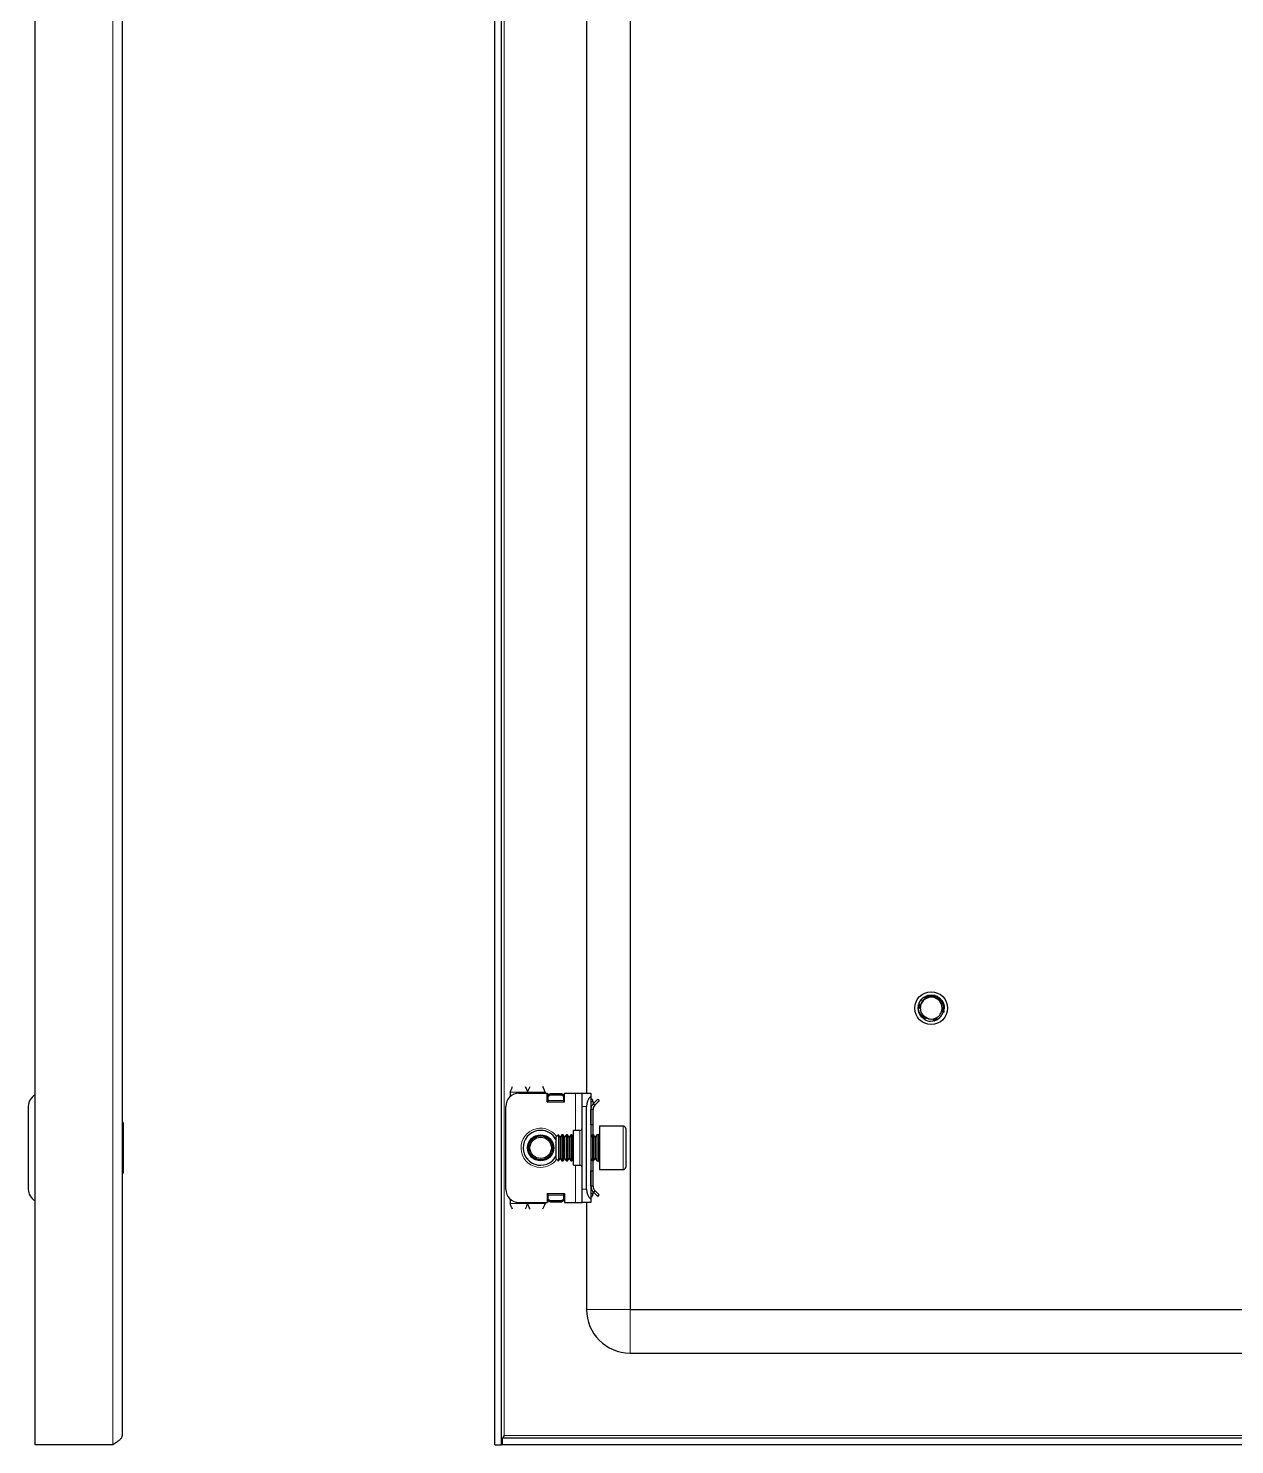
# Model space of a CAD drawing. Header units: millimetres. Extents: x 52 to 1257, y -492 to 1061.
# Drawn here: x 704 to 980.5, y -390.4 to -65.9 of the extents above; entities that cross this region are included whole.
import ezdxf

# ---------------------------------------------------------------- set-up
doc = ezdxf.new("R2010")
doc.units = ezdxf.units.MM

msp = doc.modelspace()

# ---------------------------------------------------------------- linework, layer by layer
at = {"color": 7, "linetype": 'Continuous', "lineweight": 25}
for p, q in [((705.53, 970.6), (705.53, -390.4)), ((810.94, -390.4), (810.94, 970.6)), ((812.44, -390.4), (812.44, 970.6)), ((725.53, 968.5), (725.53, -388.3)), ((841.94, 939.6), (841.94, -359.4)), ((831.94, 277.6), (831.94, -309.9)), ((908.71, -288.47), (908.82, -288.28)), ((909.41, -287.82), (909.68, -287.7)), ((909.97, -287.56), (910.25, -287.5)), ((910.35, -287.46), (910.3, -287.47)), ((911.48, -287.45), (911.44, -287.44)), ((911.66, -287.49), (911.62, -287.48)), ((911.84, -287.54), (911.8, -287.52)), ((912.02, -287.6), (911.98, -287.58)), ((912.38, -287.76), (912.33, -287.74)), ((912.38, -287.76), (912.37, -287.87)), ((912.38, -287.76), (912.52, -287.88)), ((912.55, -287.87), (912.51, -287.84)), ((912.72, -287.98), (912.68, -287.96)), ((912.72, -287.98), (912.93, -288.17)), ((912.89, -288.11), (912.85, -288.08)), ((913.04, -288.25), (913, -288.22)), ((913.17, -288.39), (913.14, -288.35)), ((907.94, -290.4), (907.94, -290.4)), ((907.95, -290.2), (908.01, -289.89)), ((907.95, -290.2), (907.95, -290.25)), ((907.97, -290), (907.97, -290.05)), ((908.01, -289.79), (908, -289.84)), ((908.05, -289.6), (908.04, -289.65)), ((908.11, -289.42), (908.09, -289.46)), ((908.16, -289.28), (908.26, -289.1)), ((908.17, -289.28), (908.28, -289.09)), ((908.65, -291.27), (908.49, -290.86)), ((913.76, -289.36), (913.76, -289.35)), ((913.86, -291.1), (913.78, -291.34)), ((913.82, -289.54), (913.8, -289.49)), ((913.81, -291.29), (913.82, -291.25)), ((913.87, -289.71), (913.85, -289.67)), ((913.86, -291.1), (913.87, -291.06)), ((913.9, -289.9), (913.89, -289.85)), ((913.9, -290.9), (913.91, -290.86)), ((913.93, -290.09), (913.92, -290.04)), ((913.94, -290.29), (913.92, -290.53)), ((913.93, -290.7), (913.93, -290.65)), ((913.94, -290.29), (913.94, -290.24)), ((913.94, -290.49), (913.94, -290.44)), ((908.78, -292.48), (908.66, -292.35)), ((908.67, -292.36), (908.69, -292.38)), ((908.78, -292.48), (908.82, -292.51)), ((908.93, -292.62), (908.96, -292.65)), ((909.08, -292.75), (909.12, -292.78)), ((909.25, -292.87), (909.29, -292.9)), ((910.75, -293.39), (911.49, -293.32)), ((911.64, -293.32), (911.68, -293.31)), ((911.82, -293.27), (911.87, -293.25)), ((912.02, -293.2), (912.06, -293.18)), ((912.39, -293.03), (912.17, -293.11)), ((912.21, -293.12), (912.25, -293.1)), ((912.57, -292.92), (912.37, -293.04)), ((912.39, -292.96), (912.44, -293)), ((912.39, -293.03), (912.44, -293)), ((814.44, -309.65), (814.44, -310.66)), ((816.44, -309.9), (822.94, -309.9)), ((822.44, -309.65), (822.44, -309.9)), ((822.94, -311.9), (822.94, -309.9)), ((823.14, -310.02), (822.94, -310.02)), ((823.14, -311.9), (823.14, -310.02)), ((823.19, -310.28), (823.69, -309.92)), ((823.69, -310.28), (823.19, -310.63)), ((823.19, -310.63), (823.19, -310.28)), ((823.19, -311.55), (823.19, -310.63)), ((823.69, -309.92), (823.69, -310.28)), ((823.69, -309.92), (826.19, -309.92)), ((823.69, -310.28), (826.19, -310.28)), ((826.19, -310.28), (826.19, -309.92)), ((826.19, -309.92), (826.69, -310.28)), ((826.69, -310.63), (826.19, -310.28)), ((826.69, -310.28), (826.69, -310.63)), ((826.69, -310.63), (826.69, -311.55)), ((826.94, -311.9), (826.94, -309.9)), ((826.94, -309.9), (829.44, -309.9)), ((829.44, -309.9), (830.94, -309.9)), ((830.94, -309.9), (832.94, -309.9)), ((830.94, -312.9), (830.94, -309.9)), ((832.94, -309.9), (832.94, -310.66)), ((832.94, -310.66), (832.94, -334.14)), ((832.94, -310.99), (833.15, -311.19)), ((833.53, -312.24), (834.51, -311.26)), ((834.51, -311.26), (834.86, -311.61)), ((704.03, -312.9), (704.03, -331.9)), ((813.44, -331.9), (813.44, -312.9)), ((822.94, -311.9), (826.94, -311.9)), ((823.19, -311.9), (823.19, -311.55)), ((826.69, -311.55), (826.69, -311.9)), ((830.94, -331.9), (830.94, -312.9)), ((831.94, -331.9), (831.94, -312.9)), ((833.44, -313.65), (832.94, -313.65)), ((832.94, -317.15), (832.94, -313.65)), ((833.44, -311.9), (833.44, -312.36)), ((833.44, -317.15), (833.44, -313.65)), ((833.88, -312.59), (833.53, -312.24)), ((833.88, -312.59), (834.86, -311.61)), ((725.78, -316.61), (725.53, -316.61)), ((725.78, -316.61), (725.78, -328.18)), ((833.44, -317.15), (832.94, -317.15)), ((833.44, -319.4), (833.44, -317.15)), ((840.34, -317.4), (834.94, -317.4)), ((834.94, -317.4), (834.94, -327.4)), ((825.5, -319.4), (824.94, -319.95)), ((824.94, -319.95), (824.94, -324.85)), ((825.56, -319.4), (825.5, -319.4)), ((825.5, -319.4), (825.5, -325.4)), ((825.94, -319.95), (825.56, -319.4)), ((825.56, -319.4), (825.56, -324.93)), ((826.33, -319.4), (825.94, -319.95)), ((825.94, -319.95), (825.94, -324.46)), ((826.56, -319.4), (826.33, -319.4)), ((826.33, -319.4), (826.33, -324.93)), ((826.94, -319.95), (826.56, -319.4)), ((826.56, -319.4), (826.56, -324.93)), ((827.33, -319.4), (826.94, -319.95)), ((826.94, -319.95), (826.94, -324.46)), ((827.56, -319.4), (827.33, -319.4)), ((827.33, -319.4), (827.33, -324.93)), ((827.94, -319.95), (827.56, -319.4)), ((827.56, -319.4), (827.56, -324.93)), ((828.33, -319.4), (827.94, -319.95)), ((827.94, -319.95), (827.94, -324.46)), ((828.56, -319.4), (828.33, -319.4)), ((828.33, -319.4), (828.33, -324.93)), ((828.94, -319.95), (828.56, -319.4)), ((828.56, -319.4), (828.56, -324.93)), ((830.44, -318.4), (828.94, -318.4)), ((828.94, -326.4), (828.94, -318.4)), ((833.33, -319.4), (832.94, -319.95)), ((833.56, -319.4), (833.33, -319.4)), ((833.33, -319.4), (833.33, -324.93)), ((833.94, -319.95), (833.56, -319.4)), ((833.56, -319.4), (833.56, -324.93)), ((834.33, -319.4), (833.94, -319.95)), ((833.94, -319.95), (833.94, -324.46)), ((834.69, -319.4), (834.33, -319.4)), ((834.33, -319.4), (834.33, -324.93)), ((840.94, -318), (840.94, -326.8)), ((824.94, -324.85), (825.5, -325.4)), ((825.5, -325.4), (825.56, -325.4)), ((825.56, -325.4), (825.94, -324.85)), ((825.56, -324.93), (825.56, -325.4)), ((825.94, -324.46), (825.94, -324.85)), ((825.94, -324.85), (826.33, -325.4)), ((826.33, -324.93), (826.33, -325.4)), ((826.33, -325.4), (826.56, -325.4)), ((826.56, -325.4), (826.94, -324.85)), ((826.56, -324.93), (826.56, -325.4)), ((826.94, -324.46), (826.94, -324.85)), ((826.94, -324.85), (827.33, -325.4)), ((827.33, -324.93), (827.33, -325.4)), ((827.33, -325.4), (827.56, -325.4)), ((827.56, -325.4), (827.94, -324.85)), ((827.56, -324.93), (827.56, -325.4)), ((827.94, -324.46), (827.94, -324.85)), ((827.94, -324.85), (828.33, -325.4)), ((828.33, -324.93), (828.33, -325.4)), ((828.33, -325.4), (828.56, -325.4)), ((828.56, -325.4), (828.94, -324.85)), ((828.56, -324.93), (828.56, -325.4)), ((828.94, -326.4), (830.44, -326.4)), ((832.94, -324.85), (833.33, -325.4)), ((832.94, -327.65), (833.44, -327.65)), ((832.94, -331.15), (832.94, -327.65)), ((833.33, -324.93), (833.33, -325.4)), ((833.33, -325.4), (833.56, -325.4)), ((833.44, -327.65), (833.44, -325.4)), ((833.44, -331.15), (833.44, -327.65)), ((833.56, -325.4), (833.94, -324.85)), ((833.56, -324.93), (833.56, -325.4)), ((833.94, -324.46), (833.94, -324.85)), ((833.94, -324.85), (834.33, -325.4)), ((834.33, -324.93), (834.33, -325.4)), ((834.33, -325.4), (834.69, -325.4)), ((834.94, -327.4), (840.34, -327.4)), ((725.53, -328.18), (725.78, -328.18)), ((814.44, -334.14), (814.44, -335.15)), ((822.94, -332.9), (822.94, -334.9)), ((822.94, -332.9), (826.94, -332.9)), ((823.14, -334.78), (823.14, -332.9)), ((823.19, -333.25), (823.19, -332.9)), ((823.19, -334.17), (823.19, -333.25)), ((823.19, -334.17), (823.69, -334.52)), ((823.19, -334.52), (823.19, -334.17)), ((826.19, -334.52), (826.69, -334.17)), ((826.69, -332.9), (826.69, -333.25)), ((826.69, -333.25), (826.69, -334.17)), ((826.69, -334.17), (826.69, -334.52)), ((826.94, -332.9), (826.94, -334.9)), ((830.94, -334.9), (830.94, -331.9)), ((833.44, -331.15), (832.94, -331.15)), ((833.15, -333.61), (832.94, -333.81)), ((832.94, -334.14), (832.94, -334.9)), ((833.44, -332.9), (833.44, -332.51)), ((833.88, -332.21), (833.53, -332.56)), ((833.53, -332.56), (834.51, -333.54)), ((833.88, -332.21), (834.86, -333.19)), ((834.51, -333.54), (834.86, -333.19)), ((816.44, -334.9), (822.94, -334.9)), ((822.44, -334.9), (822.44, -335.15)), ((822.94, -334.78), (823.14, -334.78)), ((823.69, -334.87), (823.19, -334.52)), ((826.19, -334.52), (823.69, -334.52)), ((823.69, -334.52), (823.69, -334.87)), ((826.19, -334.87), (823.69, -334.87)), ((826.19, -334.87), (826.19, -334.52)), ((826.69, -334.52), (826.19, -334.87)), ((826.94, -334.9), (829.44, -334.9)), ((829.44, -334.9), (830.94, -334.9)), ((832.94, -334.9), (830.94, -334.9)), ((831.94, -334.9), (831.94, -359.4)), ((841.94, -359.4), (1225.94, -359.4)), ((841.94, -369.4), (1225.94, -369.4)), ((812.64, -388.9), (812.64, -390.4)), ((1255.24, -388.9), (812.64, -388.9)), ((812.8, -388.9), (813.04, -388.3)), ((723.43, -390.4), (705.53, -390.4)), ((810.94, -390.4), (812.44, -390.4)), ((1255.24, -390.4), (812.64, -390.4))]:
    msp.add_line(p, q, dxfattribs=at)
at = {"color": 8, "linetype": 'Continuous', "lineweight": 18}
for p, q in [((723.43, 970.6), (723.43, -390.4)), ((813.04, -388.3), (813.04, 968.5)), ((814.44, -309.65), (818.44, -309.65)), ((818.44, -309.65), (822.44, -309.65)), ((829.44, -318.4), (829.44, -309.9)), ((832.94, -311.4), (833.15, -311.19)), ((826.69, -311.55), (823.19, -311.55)), ((831.94, -312.9), (830.94, -312.9)), ((832.94, -311.9), (833.44, -311.9)), ((840.34, -327.4), (840.34, -317.4)), ((830.44, -326.4), (830.44, -318.4)), ((834.69, -320.78), (834.69, -319.4)), ((834.69, -325.4), (834.69, -320.78)), ((829.44, -334.9), (829.44, -326.4)), ((823.19, -333.25), (826.69, -333.25)), ((830.94, -331.9), (831.94, -331.9)), ((832.94, -332.9), (833.44, -332.9)), ((832.94, -333.4), (833.15, -333.61)), ((814.44, -335.15), (818.44, -335.15)), ((822.44, -335.15), (818.44, -335.15)), ((841.94, -359.4), (831.94, -359.4)), ((841.94, -359.4), (841.94, -369.4)), ((1254.84, -388.3), (813.04, -388.3))]:
    msp.add_line(p, q, dxfattribs=at)
at = {"color": 7, "linetype": 'Continuous', "lineweight": 25}
for centre, radius in [((910.94, -290.4), 3.75), ((821.44, -322.4), 3), ((821.44, -322.4), 2.76), ((821.44, -322.4), 2.45)]:
    msp.add_circle(centre, radius, dxfattribs=at)
for centre, radius, start, end in [((910.94, -290.4), 2.5, 108.5944, 168.5944), ((910.94, -290.4), 2.5, 48.5944, 108.5944), ((910.94, -290.4), 2.5, 348.5944, 48.5944), ((910.94, -290.4), 3, 180, 220.7437), ((910.94, -290.4), 2.5, 168.5944, 190.5165), ((910.94, -290.4), 2.5, 288.5944, 348.5944), ((910.94, -290.4), 3, 239.9286, 266.2193), ((910.94, -290.4), 2.5, 255.8881, 288.5944), ((707.03, -312.9), 3, 120, 180), ((816.44, -312.9), 3, 90, 180), ((834.94, -312.9), 3, 131.8103, 180), ((832.44, -311.9), 1, 360, 45), ((830.44, -317.9), 0.5, 270, 360), ((840.34, -318), 0.6, 0, 90), ((821.44, -322.4), 4, 90, 331.045), ((821.44, -322.4), 4, 28.955, 90), ((834.69, -319.15), 0.25, 270, 0), ((830.44, -326.9), 0.5, 0, 90), ((834.69, -325.65), 0.25, 360, 90), ((840.34, -326.8), 0.6, 270, 360), ((707.03, -331.9), 3, 180, 240), ((816.44, -331.9), 3, 180, 270), ((834.94, -331.9), 3, 180, 228.1897), ((832.44, -332.9), 1, 315, 360), ((841.94, -359.4), 10, 180, 270)]:
    msp.add_arc(centre, radius, start, end, dxfattribs=at)
at = {"color": 8, "linetype": 'Continuous', "lineweight": 18}
for start, end in [(35.4622, 270), (270, 324.5378)]:
    msp.add_arc((821.44, -322.4), 4.5, start, end, dxfattribs=at)
at = {"color": 7, "linetype": 'Continuous', "lineweight": 25}
for points, knots in [([(908.11, -289.42), (908.32, -288.99), (908.63, -288.35), (909.22, -287.95), (909.42, -287.82)], [0, 0, 0, 0, 0.657042, 1, 1, 1, 1]), ([(908.31, -289.01), (908.34, -288.94), (908.42, -288.73), (908.59, -288.57), (908.7, -288.46)], [0, 0, 0, 0, 0.333789, 1, 1, 1, 1]), ([(908.4, -288.88), (908.41, -288.83), (908.52, -288.53), (908.76, -288.32), (908.97, -288.14)], [0, 0, 0, 0, 0.1718651, 1, 1, 1, 1]), ([(909.79, -288.04), (909.72, -288.08), (909.4, -288.26), (908.91, -288.73), (908.6, -289.31), (908.51, -289.65), (908.49, -289.71)], [0, 0, 0, 0, 0.104785, 0.513079, 0.918136, 1, 1, 1, 1]), ([(908.68, -288.43), (908.67, -288.44), (908.66, -288.46), (908.64, -288.48), (908.63, -288.49)], [0, 0, 0, 0, 0.296796, 1, 1, 1, 1]), ([(908.8, -288.3), (908.8, -288.3), (908.79, -288.31), (908.78, -288.33), (908.77, -288.33)], [0, 0, 0, 0, 0.4842322, 1, 1, 1, 1]), ([(908.94, -288.17), (908.93, -288.18), (908.92, -288.19), (908.91, -288.2), (908.9, -288.2)], [0, 0, 0, 0, 0.485158, 1, 1, 1, 1]), ([(909.08, -288.05), (909.08, -288.05), (909.06, -288.06), (909.05, -288.07), (909.05, -288.08)], [0, 0, 0, 0, 0.484546, 1, 1, 1, 1]), ([(909.24, -287.93), (909.23, -287.94), (909.22, -287.95), (909.21, -287.95), (909.2, -287.96)], [0, 0, 0, 0, 0.482687, 1, 1, 1, 1]), ([(909.24, -287.93), (909.25, -287.92), (909.3, -287.89), (909.36, -287.87), (909.4, -287.85)], [0, 0, 0, 0, 0.230751, 1, 1, 1, 1]), ([(909.41, -287.82), (909.4, -287.83), (909.39, -287.84), (909.37, -287.84), (909.37, -287.85)], [0, 0, 0, 0, 0.480194, 1, 1, 1, 1]), ([(909.41, -287.82), (909.44, -287.84), (909.5, -287.88), (909.57, -287.95), (909.6, -288), (909.62, -288.02)], [0, 0, 0, 0, 0.362858, 0.693435, 1, 1, 1, 1]), ([(909.77, -288.08), (909.75, -288.08), (909.71, -288.07), (909.65, -288.04), (909.57, -287.99), (909.49, -287.92), (909.45, -287.85), (909.42, -287.82)], [0, 0, 0, 0, 0.084477, 0.253367, 0.470159, 0.686909, 1, 1, 1, 1]), ([(909.59, -287.72), (909.58, -287.73), (909.56, -287.74), (909.55, -287.74), (909.54, -287.75)], [0, 0, 0, 0, 0.477867, 1, 1, 1, 1]), ([(909.7, -288.03), (909.7, -288.01), (909.69, -287.96), (909.65, -287.89), (909.61, -287.81), (909.56, -287.77), (909.54, -287.75)], [0, 0, 0, 0, 0.154183, 0.462567, 0.728091, 1, 1, 1, 1]), ([(909.59, -287.72), (909.62, -287.75), (909.67, -287.78), (909.74, -287.86), (909.79, -287.94), (909.81, -288), (909.82, -288.04), (909.82, -288.05)], [0, 0, 0, 0, 0.260762, 0.494805, 0.723794, 0.94279, 1, 1, 1, 1]), ([(909.77, -287.64), (909.77, -287.64), (909.75, -287.65), (909.74, -287.65), (909.73, -287.66)], [0, 0, 0, 0, 0.476486, 1, 1, 1, 1]), ([(909.86, -288.05), (909.87, -288.04), (909.87, -287.98), (909.86, -287.9), (909.83, -287.81), (909.79, -287.73), (909.75, -287.68), (909.73, -287.66)], [0, 0, 0, 0, 0.114393, 0.350182, 0.585971, 0.790611, 1, 1, 1, 1]), ([(909.77, -287.64), (909.79, -287.63), (909.85, -287.6), (909.92, -287.59), (909.97, -287.58)], [0, 0, 0, 0, 0.301025, 1, 1, 1, 1]), ([(909.77, -287.64), (909.8, -287.66), (909.85, -287.71), (909.91, -287.78), (909.95, -287.87), (909.97, -287.95), (909.98, -288.01), (909.97, -288.05), (909.97, -288.06)], [0, 0, 0, 0, 0.218347, 0.41099, 0.598711, 0.777744, 0.945667, 1, 1, 1, 1]), ([(910.15, -288.03), (910.13, -288.03), (910.09, -288.05), (910.01, -288.06), (909.91, -288.06), (909.84, -288.05), (909.8, -288.04), (909.79, -288.04)], [0, 0, 0, 0, 0.099011, 0.388276, 0.61301, 0.895384, 1, 1, 1, 1]), ([(909.97, -287.56), (909.96, -287.57), (909.94, -287.57), (909.93, -287.58), (909.92, -287.58)], [0, 0, 0, 0, 0.4765794, 1, 1, 1, 1]), ([(910, -288.06), (910, -288.06), (910.01, -288.02), (910.02, -287.95), (910.02, -287.85), (910, -287.75), (909.97, -287.66), (909.94, -287.61), (909.92, -287.58)], [0, 0, 0, 0, 0.019058, 0.219488, 0.419831, 0.620151, 0.807785, 1, 1, 1, 1]), ([(909.97, -287.56), (909.99, -287.59), (910.04, -287.64), (910.08, -287.72), (910.11, -287.81), (910.12, -287.89), (910.11, -287.96), (910.1, -288), (910.1, -288.02)], [0, 0, 0, 0, 0.213002, 0.396975, 0.575181, 0.744364, 0.902779, 1, 1, 1, 1]), ([(910.16, -287.5), (910.15, -287.51), (910.14, -287.51), (910.12, -287.51), (910.11, -287.52)], [0, 0, 0, 0, 0.4789775, 1, 1, 1, 1]), ([(910.12, -288.02), (910.13, -287.99), (910.15, -287.94), (910.17, -287.85), (910.18, -287.76), (910.17, -287.65), (910.13, -287.57), (910.11, -287.52)], [0, 0, 0, 0, 0.147065, 0.321231, 0.495346, 0.669443, 1, 1, 1, 1]), ([(910.41, -287.8), (910.41, -287.81), (910.38, -287.86), (910.32, -287.94), (910.23, -288), (910.17, -288.02), (910.15, -288.03)], [0, 0, 0, 0, 0.153621, 0.528305, 0.811762, 1, 1, 1, 1]), ([(910.16, -287.5), (910.18, -287.53), (910.22, -287.59), (910.25, -287.68), (910.26, -287.76), (910.26, -287.84), (910.24, -287.92), (910.21, -287.97), (910.19, -288), (910.19, -288.01)], [0, 0, 0, 0, 0.195461, 0.359649, 0.517607, 0.666788, 0.806268, 0.936243, 1, 1, 1, 1]), ([(910.23, -287.96), (910.23, -287.96), (910.27, -287.92), (910.3, -287.83), (910.33, -287.72), (910.33, -287.63), (910.32, -287.55), (910.31, -287.5), (910.3, -287.47)], [0, 0, 0, 0, 0.001313, 0.309582, 0.493731, 0.677835, 0.837663, 1, 1, 1, 1]), ([(910.35, -287.46), (910.36, -287.49), (910.38, -287.54), (910.4, -287.62), (910.4, -287.71), (910.38, -287.78), (910.35, -287.87), (910.3, -287.93), (910.27, -287.96)], [0, 0, 0, 0, 0.162579, 0.32416, 0.478216, 0.623372, 0.759205, 1, 1, 1, 1]), ([(910.27, -287.97), (910.29, -287.95), (910.34, -287.91), (910.39, -287.84), (910.41, -287.81), (910.41, -287.8)], [0, 0, 0, 0, 0.41332, 0.833507, 1, 1, 1, 1]), ([(910.3, -287.48), (910.32, -287.47), (910.44, -287.43), (910.57, -287.42), (910.68, -287.41)], [0, 0, 0, 0, 0.169871, 1, 1, 1, 1]), ([(910.35, -287.46), (910.38, -287.45), (910.7, -287.39), (911.34, -287.38), (911.99, -287.56), (912.33, -287.74), (912.39, -287.77)], [0, 0, 0, 0, 0.0442854, 0.4648795, 0.8942018, 1, 1, 1, 1]), ([(912.39, -288.08), (912.33, -288.05), (912, -287.87), (911.33, -287.69), (910.71, -287.72), (910.41, -287.8), (910.41, -287.8)], [0, 0, 0, 0, 0.102158, 0.551599, 0.99962, 1, 1, 1, 1]), ([(910.78, -287.43), (910.85, -287.42), (911.01, -287.39), (911.18, -287.41), (911.29, -287.42)], [0, 0, 0, 0, 0.399625, 1, 1, 1, 1]), ([(911.44, -287.46), (911.49, -287.46), (911.64, -287.47), (911.79, -287.52), (911.88, -287.55)], [0, 0, 0, 0, 0.353316, 1, 1, 1, 1]), ([(912.31, -288.06), (912.31, -288.05), (912.31, -288.02), (912.32, -287.95), (912.34, -287.86), (912.38, -287.8), (912.39, -287.77)], [0, 0, 0, 0, 0.058255, 0.305509, 0.64716, 1, 1, 1, 1]), ([(912.39, -288.08), (912.41, -288.06), (912.45, -288.01), (912.49, -287.93), (912.5, -287.87), (912.51, -287.84)], [0, 0, 0, 0, 0.351509, 0.671861, 1, 1, 1, 1]), ([(912.6, -288.52), (912.59, -288.52), (912.55, -288.48), (912.5, -288.42), (912.45, -288.34), (912.42, -288.25), (912.4, -288.16), (912.39, -288.11), (912.39, -288.08)], [0, 0, 0, 0, 0.066273, 0.267344, 0.423096, 0.618734, 0.814089, 1, 1, 1, 1]), ([(912.55, -287.87), (912.55, -287.9), (912.55, -287.97), (912.52, -288.07), (912.47, -288.15), (912.44, -288.2), (912.41, -288.22), (912.41, -288.22)], [0, 0, 0, 0, 0.275174, 0.5228455, 0.7652252, 0.9970202, 1, 1, 1, 1]), ([(912.43, -288.27), (912.44, -288.26), (912.48, -288.24), (912.54, -288.19), (912.61, -288.12), (912.65, -288.04), (912.67, -287.98), (912.68, -287.96)], [0, 0, 0, 0, 0.0849649, 0.3293377, 0.5737157, 0.7844106, 1, 1, 1, 1]), ([(912.72, -287.98), (912.72, -288.02), (912.71, -288.09), (912.67, -288.18), (912.62, -288.25), (912.56, -288.31), (912.51, -288.35), (912.48, -288.36), (912.47, -288.36)], [0, 0, 0, 0, 0.222831, 0.420099, 0.612409, 0.79585, 0.967895, 1, 1, 1, 1]), ([(912.49, -288.39), (912.49, -288.39), (912.52, -288.38), (912.59, -288.35), (912.67, -288.3), (912.75, -288.24), (912.81, -288.16), (912.83, -288.11), (912.85, -288.08)], [0, 0, 0, 0, 0.0026927, 0.2082095, 0.4136415, 0.6190567, 0.807274, 1, 1, 1, 1]), ([(912.89, -288.11), (912.88, -288.15), (912.86, -288.21), (912.81, -288.29), (912.75, -288.36), (912.68, -288.41), (912.63, -288.45), (912.59, -288.45), (912.58, -288.45)], [0, 0, 0, 0, 0.219212, 0.409339, 0.593597, 0.768568, 0.932394, 1, 1, 1, 1]), ([(912.59, -288.48), (912.62, -288.47), (912.69, -288.46), (912.78, -288.42), (912.86, -288.37), (912.94, -288.3), (912.98, -288.25), (913, -288.22)], [0, 0, 0, 0, 0.190996, 0.383798, 0.576553, 0.78528, 1, 1, 1, 1]), ([(913.04, -288.6), (913.04, -288.61), (913.01, -288.62), (912.96, -288.64), (912.87, -288.64), (912.77, -288.63), (912.67, -288.58), (912.62, -288.54), (912.6, -288.52)], [0, 0, 0, 0, 0.0458661, 0.2307436, 0.3874614, 0.6582461, 0.861978, 1, 1, 1, 1]), ([(913.04, -288.25), (913.02, -288.28), (912.99, -288.34), (912.93, -288.41), (912.87, -288.47), (912.8, -288.51), (912.73, -288.53), (912.68, -288.53), (912.66, -288.53)], [0, 0, 0, 0, 0.211659, 0.390361, 0.562352, 0.724819, 0.876696, 1, 1, 1, 1]), ([(912.68, -288.55), (912.69, -288.55), (912.75, -288.56), (912.85, -288.54), (912.96, -288.5), (913.06, -288.44), (913.11, -288.39), (913.14, -288.35)], [0, 0, 0, 0, 0.046579, 0.362688, 0.551736, 0.740753, 1, 1, 1, 1]), ([(912.68, -288.59), (912.71, -288.6), (912.77, -288.62), (912.87, -288.63), (912.96, -288.62), (913.02, -288.61), (913.04, -288.6)], [0, 0, 0, 0, 0.251795, 0.502165, 0.752314, 1, 1, 1, 1]), ([(913.17, -288.39), (913.15, -288.41), (913.12, -288.46), (913.06, -288.52), (912.99, -288.56), (912.91, -288.59), (912.84, -288.61), (912.78, -288.61), (912.74, -288.6), (912.72, -288.59)], [0, 0, 0, 0, 0.169226, 0.337427, 0.497935, 0.649179, 0.790582, 0.922688, 1, 1, 1, 1]), ([(913.78, -290.44), (913.78, -290.37), (913.76, -289.97), (913.58, -289.3), (913.22, -288.83), (913.04, -288.6)], [0, 0, 0, 0, 0.108003, 0.585763, 1, 1, 1, 1]), ([(913.17, -288.39), (913.29, -288.54), (913.57, -288.89), (913.86, -289.55), (913.92, -290.06), (913.94, -290.31)], [0, 0, 0, 0, 0.274163, 0.639603, 1, 1, 1, 1]), ([(913.26, -288.52), (913.3, -288.56), (913.44, -288.69), (913.53, -288.86), (913.59, -288.99)], [0, 0, 0, 0, 0.288707, 1, 1, 1, 1]), ([(908.43, -290.11), (908.43, -290.12), (908.41, -290.16), (908.37, -290.21), (908.32, -290.26), (908.25, -290.31), (908.17, -290.35), (908.09, -290.38), (908.01, -290.4), (907.97, -290.4), (907.94, -290.4)], [0, 0, 0, 0, 0.060221, 0.18113, 0.301988, 0.42281, 0.589437, 0.75603, 0.87711, 1, 1, 1, 1]), ([(907.94, -290.41), (907.94, -290.36), (907.94, -290.28), (907.96, -290.2), (907.96, -290.18)], [0, 0, 0, 0, 0.6598587, 1, 1, 1, 1]), ([(907.94, -290.41), (907.98, -290.39), (908.04, -290.36), (908.13, -290.33), (908.19, -290.33), (908.22, -290.33)], [0, 0, 0, 0, 0.371226, 0.708872, 1, 1, 1, 1]), ([(908.87, -292.18), (908.85, -292.16), (908.6, -291.94), (908.26, -291.48), (908.02, -290.87), (907.96, -290.52), (907.94, -290.4)], [0, 0, 0, 0, 0.050685, 0.485619, 0.826643, 1, 1, 1, 1]), ([(907.95, -290.2), (907.98, -290.19), (908.05, -290.16), (908.14, -290.14), (908.24, -290.14), (908.32, -290.16), (908.37, -290.18), (908.39, -290.19)], [0, 0, 0, 0, 0.235039, 0.445532, 0.651268, 0.847853, 1, 1, 1, 1]), ([(908.3, -290.27), (908.27, -290.26), (908.22, -290.24), (908.12, -290.23), (908.03, -290.23), (907.98, -290.25), (907.95, -290.25)], [0, 0, 0, 0, 0.237597, 0.516729, 0.755527, 1, 1, 1, 1]), ([(907.97, -290), (908.01, -289.99), (908.07, -289.96), (908.17, -289.96), (908.26, -289.97), (908.34, -289.99), (908.4, -290.02), (908.43, -290.05), (908.44, -290.06)], [0, 0, 0, 0, 0.214065, 0.402363, 0.585629, 0.760234, 0.923894, 1, 1, 1, 1]), ([(908.41, -290.16), (908.38, -290.14), (908.33, -290.1), (908.24, -290.06), (908.15, -290.04), (908.05, -290.03), (907.99, -290.04), (907.97, -290.05)], [0, 0, 0, 0, 0.189173, 0.404697, 0.62022, 0.807935, 1, 1, 1, 1]), ([(908.47, -290.05), (908.46, -290.04), (908.43, -290), (908.36, -289.95), (908.28, -289.9), (908.19, -289.86), (908.09, -289.84), (908.03, -289.84), (908, -289.84)], [0, 0, 0, 0, 0.069872, 0.258455, 0.446951, 0.635422, 0.81547, 1, 1, 1, 1]), ([(908.01, -289.79), (908.02, -289.74), (908.03, -289.66), (908.06, -289.59), (908.07, -289.56)], [0, 0, 0, 0, 0.657988, 1, 1, 1, 1]), ([(908.01, -289.79), (908.04, -289.79), (908.11, -289.77), (908.2, -289.78), (908.29, -289.8), (908.36, -289.84), (908.42, -289.88), (908.45, -289.91), (908.47, -289.93)], [0, 0, 0, 0, 0.208898, 0.388587, 0.562428, 0.727295, 0.881578, 1, 1, 1, 1]), ([(908.47, -289.9), (908.46, -289.88), (908.42, -289.84), (908.36, -289.78), (908.29, -289.73), (908.21, -289.69), (908.13, -289.66), (908.07, -289.65), (908.04, -289.65)], [0, 0, 0, 0, 0.137266, 0.30795, 0.478578, 0.649185, 0.822833, 1, 1, 1, 1]), ([(908.05, -289.6), (908.08, -289.6), (908.14, -289.6), (908.23, -289.61), (908.31, -289.64), (908.38, -289.69), (908.43, -289.74), (908.47, -289.79), (908.49, -289.83), (908.5, -289.85)], [0, 0, 0, 0, 0.165667, 0.330522, 0.488809, 0.638525, 0.778629, 0.909213, 1, 1, 1, 1]), ([(908.47, -289.76), (908.47, -289.75), (908.44, -289.71), (908.39, -289.64), (908.32, -289.57), (908.25, -289.52), (908.17, -289.48), (908.12, -289.47), (908.09, -289.46)], [0, 0, 0, 0, 0.076151, 0.276704, 0.47712, 0.677473, 0.837574, 1, 1, 1, 1]), ([(908.11, -289.42), (908.14, -289.42), (908.2, -289.43), (908.27, -289.46), (908.34, -289.5), (908.4, -289.56), (908.45, -289.61), (908.48, -289.68), (908.5, -289.73), (908.5, -289.77), (908.5, -289.78)], [0, 0, 0, 0, 0.154027, 0.307095, 0.452862, 0.590123, 0.718565, 0.838856, 0.95247, 1, 1, 1, 1]), ([(908.18, -289.29), (908.2, -289.23), (908.23, -289.1), (908.29, -288.99), (908.33, -288.93)], [0, 0, 0, 0, 0.4624819, 1, 1, 1, 1]), ([(908.44, -290.07), (908.43, -290.17), (908.41, -290.44), (908.46, -290.7), (908.49, -290.86)], [0, 0, 0, 0, 0.408521, 1, 1, 1, 1]), ([(908.49, -289.91), (908.49, -289.91), (908.48, -289.96), (908.46, -290.01), (908.44, -290.06), (908.44, -290.07)], [0, 0, 0, 0, 0.157682, 0.8030401, 1, 1, 1, 1]), ([(908.49, -289.71), (908.5, -289.74), (908.51, -289.81), (908.5, -289.87), (908.49, -289.91)], [0, 0, 0, 0, 0.544473, 1, 1, 1, 1]), ([(909.94, -292.63), (909.86, -292.6), (909.54, -292.44), (909.03, -292.02), (908.78, -291.52), (908.65, -291.27)], [0, 0, 0, 0, 0.130652, 0.560007, 1, 1, 1, 1]), ([(912.41, -292.95), (912.48, -292.9), (912.83, -292.67), (913.32, -292.17), (913.55, -291.61), (913.65, -291.37)], [0, 0, 0, 0, 0.128781, 0.613629, 1, 1, 1, 1]), ([(913.65, -291.37), (913.64, -291.37), (913.61, -291.36), (913.56, -291.33), (913.5, -291.28), (913.45, -291.23), (913.41, -291.15), (913.38, -291.05), (913.38, -290.95), (913.39, -290.9), (913.39, -290.89)], [0, 0, 0, 0, 0.022761, 0.192243, 0.346896, 0.477535, 0.588677, 0.783334, 0.968624, 1, 1, 1, 1]), ([(913.38, -290.97), (913.38, -291), (913.39, -291.06), (913.43, -291.15), (913.48, -291.22), (913.54, -291.29), (913.6, -291.34), (913.63, -291.36), (913.65, -291.37)], [0, 0, 0, 0, 0.182737, 0.363423, 0.543947, 0.724373, 0.904747, 1, 1, 1, 1]), ([(913.39, -290.89), (913.4, -290.86), (913.42, -290.79), (913.48, -290.69), (913.54, -290.6), (913.61, -290.54), (913.68, -290.49), (913.74, -290.46), (913.77, -290.44), (913.78, -290.44)], [0, 0, 0, 0, 0.125166, 0.336769, 0.488675, 0.640371, 0.791962, 0.943503, 1, 1, 1, 1]), ([(913.81, -291.29), (913.78, -291.29), (913.72, -291.29), (913.64, -291.26), (913.56, -291.23), (913.5, -291.18), (913.45, -291.12), (913.41, -291.07), (913.4, -291.03), (913.39, -291.01)], [0, 0, 0, 0, 0.164802, 0.328662, 0.485343, 0.633184, 0.771489, 0.900657, 1, 1, 1, 1]), ([(913.4, -290.94), (913.41, -290.96), (913.43, -291), (913.49, -291.07), (913.56, -291.14), (913.65, -291.19), (913.73, -291.23), (913.79, -291.24), (913.82, -291.25)], [0, 0, 0, 0, 0.112687, 0.266978, 0.464332, 0.661607, 0.829157, 1, 1, 1, 1]), ([(913.86, -291.1), (913.82, -291.11), (913.76, -291.12), (913.67, -291.1), (913.58, -291.08), (913.51, -291.04), (913.45, -290.99), (913.42, -290.95), (913.41, -290.93)], [0, 0, 0, 0, 0.207037, 0.38272, 0.55212, 0.712365, 0.86221, 1, 1, 1, 1]), ([(913.9, -290.9), (913.87, -290.91), (913.8, -290.93), (913.7, -290.93), (913.62, -290.92), (913.54, -290.89), (913.47, -290.85), (913.44, -290.81), (913.42, -290.8)], [0, 0, 0, 0, 0.205811, 0.38496, 0.558827, 0.724121, 0.878934, 1, 1, 1, 1]), ([(913.44, -290.85), (913.46, -290.87), (913.5, -290.92), (913.58, -290.98), (913.67, -291.02), (913.77, -291.05), (913.84, -291.05), (913.87, -291.06)], [0, 0, 0, 0, 0.183111, 0.381533, 0.579913, 0.787111, 1, 1, 1, 1]), ([(913.47, -290.72), (913.49, -290.74), (913.54, -290.78), (913.63, -290.82), (913.72, -290.85), (913.82, -290.86), (913.88, -290.86), (913.91, -290.86)], [0, 0, 0, 0, 0.19243, 0.403622, 0.614801, 0.805152, 1, 1, 1, 1]), ([(913.93, -290.7), (913.9, -290.71), (913.83, -290.74), (913.73, -290.75), (913.64, -290.75), (913.56, -290.72), (913.51, -290.71), (913.48, -290.69), (913.48, -290.69)], [0, 0, 0, 0, 0.227908, 0.430276, 0.627707, 0.816134, 0.99284, 1, 1, 1, 1]), ([(913.55, -290.6), (913.55, -290.6), (913.59, -290.62), (913.66, -290.65), (913.76, -290.67), (913.85, -290.67), (913.91, -290.66), (913.93, -290.65)], [0, 0, 0, 0, 0.050156, 0.304513, 0.55888, 0.776903, 1, 1, 1, 1]), ([(913.94, -290.49), (913.91, -290.51), (913.85, -290.54), (913.75, -290.56), (913.67, -290.57), (913.61, -290.56), (913.59, -290.56)], [0, 0, 0, 0, 0.2937792, 0.5589816, 0.8184942, 1, 1, 1, 1]), ([(913.64, -289.1), (913.65, -289.13), (913.74, -289.27), (913.79, -289.43), (913.82, -289.56)], [0, 0, 0, 0, 0.192577, 1, 1, 1, 1]), ([(913.72, -290.47), (913.74, -290.47), (913.78, -290.48), (913.86, -290.47), (913.92, -290.45), (913.94, -290.44)], [0, 0, 0, 0, 0.236131, 0.613435, 1, 1, 1, 1]), ([(913.82, -291.23), (913.81, -291.25), (913.81, -291.32), (913.78, -291.37), (913.76, -291.4)], [0, 0, 0, 0, 0.405617, 1, 1, 1, 1]), ([(913.83, -289.66), (913.85, -289.7), (913.91, -289.85), (913.92, -290.01), (913.93, -290.13)], [0, 0, 0, 0, 0.28291, 1, 1, 1, 1]), ([(908.67, -292.36), (908.69, -292.33), (908.72, -292.29), (908.78, -292.23), (908.84, -292.2), (908.87, -292.18), (908.87, -292.18)], [0, 0, 0, 0, 0.315056, 0.630194, 0.945514, 1, 1, 1, 1]), ([(909.23, -292.23), (909.2, -292.22), (909.15, -292.21), (909.06, -292.21), (908.98, -292.22), (908.9, -292.24), (908.79, -292.29), (908.73, -292.34), (908.69, -292.38)], [0, 0, 0, 0, 0.149407, 0.278563, 0.407661, 0.536722, 0.727045, 1, 1, 1, 1]), ([(908.78, -292.48), (908.8, -292.45), (908.83, -292.4), (908.89, -292.34), (908.95, -292.29), (909.03, -292.25), (909.1, -292.23), (909.17, -292.22), (909.22, -292.23), (909.25, -292.24)], [0, 0, 0, 0, 0.159446, 0.318034, 0.469983, 0.61348, 0.747649, 0.872856, 1, 1, 1, 1]), ([(909.3, -292.28), (909.29, -292.28), (909.26, -292.28), (909.2, -292.29), (909.11, -292.3), (909.03, -292.34), (908.95, -292.38), (908.88, -292.44), (908.84, -292.49), (908.82, -292.51)], [0, 0, 0, 0, 0.018281, 0.175639, 0.332896, 0.490097, 0.647274, 0.821632, 1, 1, 1, 1]), ([(908.87, -292.18), (908.89, -292.18), (908.93, -292.17), (909.02, -292.16), (909.12, -292.17), (909.21, -292.21), (909.29, -292.26), (909.37, -292.35), (909.45, -292.46), (909.47, -292.55), (909.48, -292.59)], [0, 0, 0, 0, 0.073646, 0.169563, 0.351373, 0.438893, 0.519676, 0.682906, 0.8512, 1, 1, 1, 1]), ([(908.93, -292.62), (908.94, -292.59), (908.96, -292.52), (909.02, -292.44), (909.08, -292.38), (909.15, -292.34), (909.22, -292.31), (909.28, -292.29), (909.31, -292.29), (909.31, -292.29)], [0, 0, 0, 0, 0.198035, 0.367663, 0.531495, 0.686664, 0.831818, 0.981917, 1, 1, 1, 1]), ([(909.38, -292.36), (909.37, -292.36), (909.32, -292.37), (909.25, -292.39), (909.16, -292.44), (909.08, -292.5), (909.01, -292.57), (908.98, -292.62), (908.96, -292.65)], [0, 0, 0, 0, 0.0505, 0.241124, 0.431653, 0.622154, 0.808692, 1, 1, 1, 1]), ([(909.08, -292.75), (909.09, -292.72), (909.11, -292.65), (909.15, -292.56), (909.2, -292.49), (909.27, -292.44), (909.33, -292.4), (909.37, -292.39), (909.39, -292.38)], [0, 0, 0, 0, 0.209239, 0.392702, 0.571062, 0.740844, 0.899958, 1, 1, 1, 1]), ([(909.44, -292.46), (909.41, -292.47), (909.35, -292.5), (909.28, -292.55), (909.21, -292.62), (909.16, -292.7), (909.13, -292.75), (909.12, -292.78)], [0, 0, 0, 0, 0.172104, 0.391099, 0.610089, 0.802801, 1, 1, 1, 1]), ([(909.25, -292.87), (909.25, -292.84), (909.26, -292.77), (909.3, -292.68), (909.34, -292.6), (909.39, -292.54), (909.43, -292.51), (909.45, -292.5)], [0, 0, 0, 0, 0.240212, 0.454711, 0.664287, 0.864517, 1, 1, 1, 1]), ([(909.48, -292.61), (909.46, -292.63), (909.41, -292.67), (909.36, -292.74), (909.31, -292.82), (909.3, -292.87), (909.29, -292.9)], [0, 0, 0, 0, 0.228254, 0.510351, 0.752319, 1, 1, 1, 1]), ([(909.42, -292.99), (909.42, -292.95), (909.43, -292.88), (909.45, -292.78), (909.48, -292.72), (909.5, -292.7), (909.5, -292.7)], [0, 0, 0, 0, 0.3571393, 0.6809788, 0.9981828, 1, 1, 1, 1]), ([(909.48, -292.59), (909.48, -292.6), (909.49, -292.65), (909.5, -292.72), (909.5, -292.81), (909.48, -292.91), (909.45, -292.97), (909.44, -293)], [0, 0, 0, 0, 0.113604, 0.31095, 0.508229, 0.75166, 1, 1, 1, 1]), ([(910.33, -292.82), (910.05, -292.77), (909.76, -292.72), (909.49, -292.59), (909.48, -292.59)], [0, 0, 0, 0, 0.9656715, 1, 1, 1, 1]), ([(910.33, -292.82), (910.24, -292.79), (910.11, -292.73), (909.98, -292.66), (909.94, -292.63)], [0, 0, 0, 0, 0.681733, 1, 1, 1, 1]), ([(911.49, -293.32), (911.48, -293.31), (911.46, -293.26), (911.45, -293.18), (911.45, -293.1), (911.46, -293.03), (911.5, -292.95), (911.57, -292.87), (911.66, -292.8), (911.72, -292.78), (911.74, -292.77)], [0, 0, 0, 0, 0.098631, 0.238541, 0.378532, 0.49895, 0.601027, 0.777401, 0.9101, 1, 1, 1, 1]), ([(911.64, -292.82), (911.64, -292.82), (911.61, -292.85), (911.57, -292.91), (911.53, -292.99), (911.5, -293.08), (911.48, -293.17), (911.48, -293.26), (911.49, -293.3), (911.49, -293.32)], [0, 0, 0, 0, 0.036757, 0.196192, 0.355485, 0.51469, 0.719746, 0.882005, 1, 1, 1, 1]), ([(911.64, -293.32), (911.62, -293.29), (911.59, -293.24), (911.57, -293.16), (911.56, -293.07), (911.57, -292.99), (911.59, -292.9), (911.63, -292.84), (911.66, -292.81)], [0, 0, 0, 0, 0.16279, 0.324686, 0.479688, 0.626058, 0.76302, 1, 1, 1, 1]), ([(911.72, -292.79), (911.71, -292.81), (911.68, -292.86), (911.65, -292.95), (911.64, -293.04), (911.64, -293.17), (911.66, -293.26), (911.68, -293.31)], [0, 0, 0, 0, 0.1328601, 0.2910597, 0.4910066, 0.6908897, 1, 1, 1, 1]), ([(911.82, -293.27), (911.8, -293.24), (911.76, -293.19), (911.72, -293.1), (911.7, -293.02), (911.7, -292.93), (911.71, -292.86), (911.73, -292.8), (911.75, -292.78), (911.75, -292.77)], [0, 0, 0, 0, 0.198483, 0.367712, 0.531083, 0.685778, 0.830503, 0.965152, 1, 1, 1, 1]), ([(911.74, -292.77), (911.75, -292.77), (911.8, -292.75), (911.88, -292.74), (911.98, -292.74), (912.07, -292.75), (912.16, -292.78), (912.24, -292.81), (912.31, -292.86), (912.37, -292.91), (912.4, -292.94), (912.41, -292.95)], [0, 0, 0, 0, 0.0429601, 0.1733, 0.2742626, 0.4010814, 0.5277159, 0.6542588, 0.7807587, 0.9368521, 1, 1, 1, 1]), ([(911.84, -292.75), (911.83, -292.76), (911.81, -292.8), (911.8, -292.87), (911.79, -292.97), (911.8, -293.07), (911.82, -293.16), (911.86, -293.22), (911.87, -293.25)], [0, 0, 0, 0, 0.043388, 0.23288, 0.422274, 0.611632, 0.803279, 1, 1, 1, 1]), ([(912.02, -293.2), (911.99, -293.18), (911.94, -293.13), (911.89, -293.05), (911.86, -292.96), (911.84, -292.88), (911.84, -292.81), (911.85, -292.76), (911.86, -292.75)], [0, 0, 0, 0, 0.208724, 0.39105, 0.568219, 0.73683, 0.894853, 1, 1, 1, 1]), ([(911.95, -292.74), (911.95, -292.77), (911.94, -292.83), (911.95, -292.93), (911.97, -293.02), (912.01, -293.11), (912.05, -293.16), (912.06, -293.18)], [0, 0, 0, 0, 0.181695, 0.396783, 0.61186, 0.803681, 1, 1, 1, 1]), ([(912.21, -293.12), (912.18, -293.1), (912.13, -293.06), (912.06, -292.98), (912.02, -292.9), (911.99, -292.82), (911.99, -292.77), (911.99, -292.74)], [0, 0, 0, 0, 0.234253, 0.442787, 0.646465, 0.841043, 1, 1, 1, 1]), ([(912.1, -292.76), (912.1, -292.76), (912.1, -292.8), (912.12, -292.86), (912.15, -292.95), (912.19, -293.03), (912.23, -293.08), (912.25, -293.1)], [0, 0, 0, 0, 0.00279, 0.269575, 0.536371, 0.765499, 1, 1, 1, 1]), ([(912.39, -293.03), (912.36, -293.01), (912.3, -292.97), (912.24, -292.9), (912.19, -292.84), (912.18, -292.8), (912.17, -292.79)], [0, 0, 0, 0, 0.3195142, 0.6084926, 0.891527, 1, 1, 1, 1]), ([(814.44, -309.65), (814.54, -309.41), (814.73, -308.92), (814.92, -308.52), (815.02, -308.33)], [0, 0, 0, 0, 0.5020654, 1, 1, 1, 1]), ([(817.87, -308.34), (817.95, -308.49), (818.13, -308.84), (818.32, -309.33), (818.43, -309.61), (818.44, -309.65)], [0, 0, 0, 0, 0.415483, 0.917152, 1, 1, 1, 1]), ([(818.44, -309.65), (818.54, -309.41), (818.73, -308.92), (818.92, -308.52), (819.02, -308.33)], [0, 0, 0, 0, 0.5020654, 1, 1, 1, 1]), ([(821.87, -308.34), (821.95, -308.49), (822.13, -308.84), (822.32, -309.33), (822.43, -309.61), (822.44, -309.65)], [0, 0, 0, 0, 0.415483, 0.917152, 1, 1, 1, 1]), ([(833.53, -312.24), (833.38, -312.42), (833.07, -312.8), (832.95, -313.33), (832.95, -313.61), (832.94, -313.65)], [0, 0, 0, 0, 0.461863, 0.923726, 1, 1, 1, 1]), ([(833.88, -312.59), (833.76, -312.74), (833.58, -312.97), (833.46, -313.35), (833.45, -313.55), (833.44, -313.65)], [0, 0, 0, 0, 0.485042, 0.738404, 1, 1, 1, 1]), ([(832.94, -331.15), (832.97, -331.39), (833.02, -331.87), (833.31, -332.33), (833.5, -332.54), (833.53, -332.56)], [0, 0, 0, 0, 0.461863, 0.923726, 1, 1, 1, 1]), ([(833.44, -331.15), (833.47, -331.34), (833.5, -331.63), (833.68, -331.98), (833.82, -332.13), (833.88, -332.21)], [0, 0, 0, 0, 0.4850424, 0.7384039, 1, 1, 1, 1]), ([(815.02, -336.46), (814.94, -336.3), (814.76, -335.96), (814.57, -335.47), (814.46, -335.19), (814.44, -335.15)], [0, 0, 0, 0, 0.415483, 0.917152, 1, 1, 1, 1]), ([(818.44, -335.15), (818.35, -335.39), (818.16, -335.88), (817.97, -336.28), (817.87, -336.47)], [0, 0, 0, 0, 0.5020654, 1, 1, 1, 1]), ([(819.02, -336.46), (818.94, -336.3), (818.76, -335.96), (818.57, -335.47), (818.46, -335.19), (818.44, -335.15)], [0, 0, 0, 0, 0.415483, 0.917152, 1, 1, 1, 1]), ([(822.44, -335.15), (822.35, -335.39), (822.16, -335.88), (821.97, -336.28), (821.87, -336.47)], [0, 0, 0, 0, 0.502065, 1, 1, 1, 1]), ([(812.44, -390.4), (812.46, -390.22), (812.48, -389.85), (812.56, -389.48), (812.64, -389.29), (812.64, -389.28)], [0, 0, 0, 0, 0.48755, 0.97507, 1, 1, 1, 1])]:
    msp.add_open_spline(points, degree=3, knots=knots, dxfattribs=at)
for points in [[(725.53, -388.3), (725.5, -388.47), (725.43, -388.82), (724.95, -389.35), (724.25, -389.87), (723.7, -390.22), (723.43, -390.4)], [(813.04, -388.3), (813.01, -388.38), (812.94, -388.54), (812.84, -388.73), (812.74, -388.87), (812.68, -388.89), (812.64, -388.9)]]:
    msp.add_open_spline(points, degree=3, dxfattribs=at)

doc.saveas('drawing.dxf')
